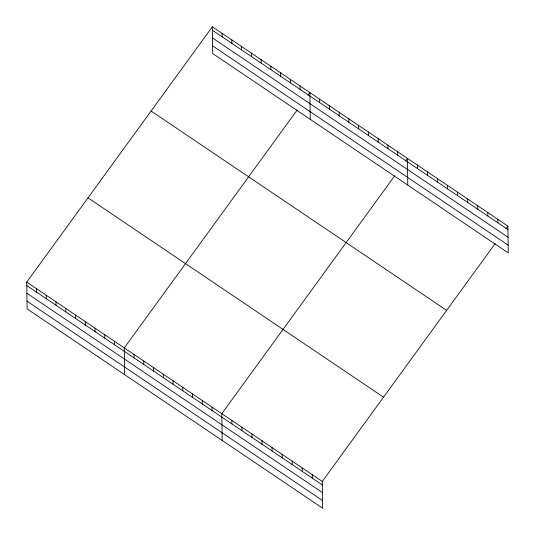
<?xml version="1.0" encoding="UTF-8"?>
<svg xmlns="http://www.w3.org/2000/svg" width="535" height="535" viewBox="0 0 535 535"><rect width="100%" height="100%" fill="white"/><g stroke="black" fill="none" stroke-linecap="round" stroke-linejoin="round"><path stroke-width="0.8" d="M495.236 243.499L322.284 481.44L322.652 508.217L27.125 308.889L26.75 282.112L212.348 26.783L507.875 226.111L508.25 252.888L212.716 53.56L212.348 26.783M297.233 109.949L124.274 347.89L124.648 374.667M307.926 95.237L309.872 92.562L310.246 119.338M394.756 175.727L221.798 413.669L222.172 440.445M405.45 161.015L407.396 158.34L407.77 185.117M505.929 228.786L507.875 226.111M212.395 30.234L507.922 229.568M212.502 37.931L508.029 237.266M212.609 45.863L508.143 245.19M151.097 111.039L446.631 310.367M87.994 197.85L383.528 397.184M26.75 282.112L322.284 481.44M26.797 285.57L322.331 484.897M26.904 293.26L322.438 492.595M27.017 301.192L322.545 500.526M497.831 219.337L497.878 222.787M487.78 212.555L487.826 216.013M477.735 205.781L477.782 209.238M467.684 199L467.73 202.457M457.639 192.225L457.686 195.683M447.588 185.444L447.635 188.902M437.536 178.67L437.59 182.127M427.492 171.895L427.539 175.346M417.44 165.114L417.494 168.572M397.645 151.759L397.692 155.217M387.888 145.186L387.942 148.636M378.138 138.605L378.185 142.063M368.388 132.025L368.434 135.482M358.631 125.451L358.684 128.908M348.88 118.87L348.927 122.328M339.13 112.29L339.177 115.747M329.373 105.716L329.426 109.173M319.622 99.135L319.669 102.593M312.233 474.665L312.279 478.123M300.115 85.981L300.168 89.439M302.188 467.884L302.235 471.342M290.365 79.401L290.411 82.858M292.137 461.11L292.184 464.567M280.614 72.827L280.661 76.284M282.092 454.329L282.139 457.786M270.857 66.246L270.911 69.704M272.041 447.554L272.088 451.012M261.107 59.673L261.154 63.123M261.989 440.78L262.043 444.231M251.356 53.092L251.403 56.549M251.945 433.999L251.992 437.456M241.599 46.512L241.653 49.969M241.894 427.224L241.947 430.682M231.849 39.938L231.896 43.395M231.849 420.443L231.896 423.901M222.099 33.357L222.145 36.815M212.047 407.088L212.094 410.546M202.297 400.514L202.344 403.972M192.54 393.934L192.593 397.391M182.789 387.353L182.836 390.811M173.039 380.78L173.086 384.237M163.282 374.199L163.335 377.656M153.532 367.625L153.578 371.083M143.781 361.045L143.828 364.502M134.031 354.464L134.078 357.922M114.523 341.31L114.57 344.767M104.773 334.736L104.82 338.187M95.016 328.156L95.063 331.613M85.266 321.575L85.312 325.033M75.515 315.001L75.562 318.459M65.758 308.421L65.812 311.878M56.008 301.847L56.055 305.298M46.257 295.266L46.304 298.724M36.5 288.686L36.554 292.143"/></g></svg>
